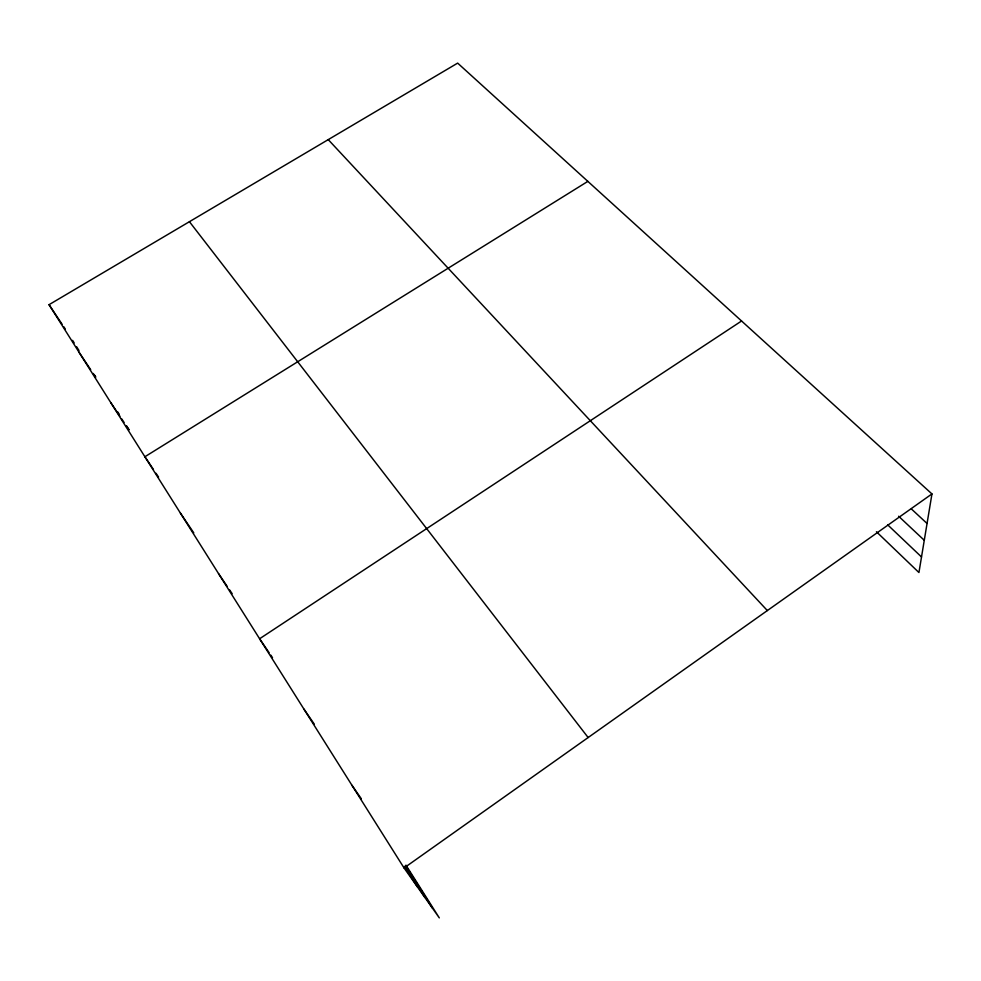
<?xml version="1.0" encoding="UTF-8"?>
<svg xmlns="http://www.w3.org/2000/svg" width="981" height="981" viewBox="0 0 981 981"><rect width="100%" height="100%" fill="white"/><g stroke="black" fill="none" stroke-linecap="round" stroke-linejoin="round"><path stroke-width="1.47" d="M405.962 865.132L439.304 917.885L404.062 867.977L49.05 304.686L457.661 63.115L931.95 493.934L918.939 572.536L876.413 531.739M404.062 867.977L931.95 493.934M741.562 320.995L259.597 638.766L269.076 652.623M587.852 181.375L144.894 456.754L153.441 469.458M911.398 508.967L927.057 523.486M898.621 516.239L924.274 540.298M887.646 524.81L921.515 556.963M328.243 139.633L767.35 610.562M189.431 221.694L588.146 737.54M351.921 785.241L361.327 798.767M303.926 709.091L314.288 724.137M270.793 655.136L272.51 657.662M218.542 573.627L227.052 586.148M229.603 589.9L232.154 593.664M180.406 513.112L193.772 532.879M156.004 473.271L158.579 477.085M110.767 402.602L119.903 416.238M121.57 418.715L124.06 422.431M126.561 426.146L129.051 429.874L126.623 426.012M78.885 352.032L90.681 369.665M93.22 373.454L95.746 377.231L94.225 374.668M49.05 304.686L62.073 324.208M63.704 326.648L65.335 329.089M405.594 865.683L432.363 908.05M405.484 866.726L424.92 897.505M72.582 340.37L74.188 342.921M76.592 346.722L78.995 350.536M117.695 411.873L119.326 414.448M404.442 866.333L417.379 886.836"/></g></svg>
